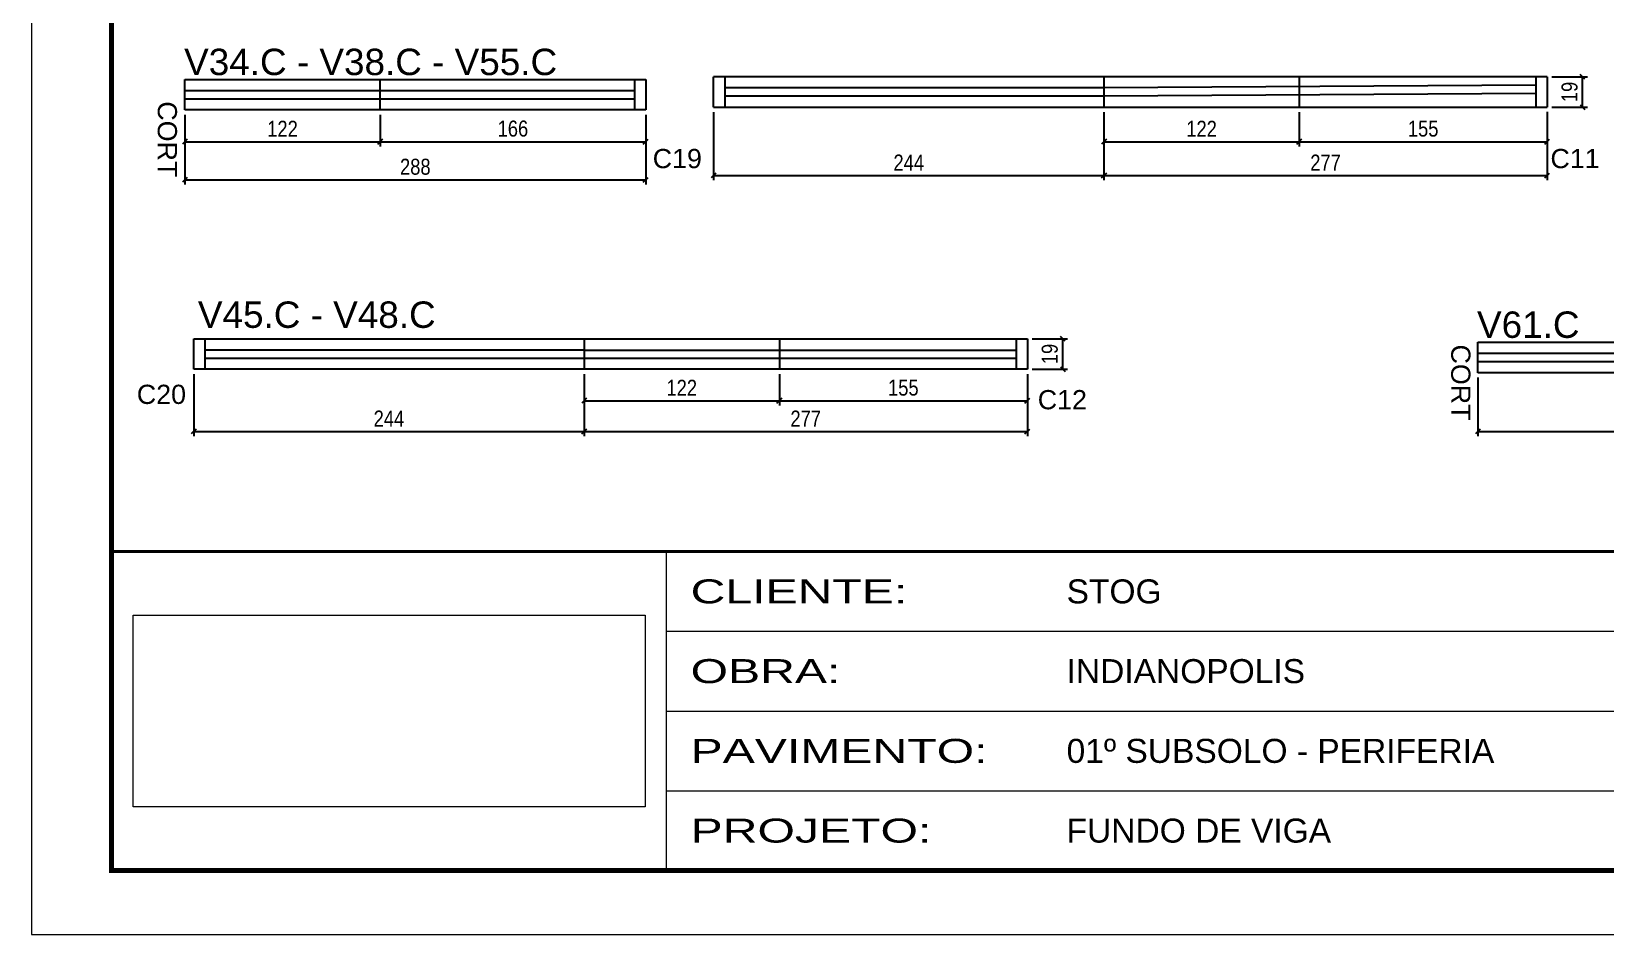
# Model space of a CAD drawing. Extents: x -1206 to 6684, y -2991 to 10691.
# Drawn here: x 4826 to 5810, y -691 to -127 of the extents above; entities that cross this region are included whole.
import ezdxf
from ezdxf.enums import TextEntityAlignment as Align

# ---------------------------------------------------------------- set-up
doc = ezdxf.new("R2010")
doc.units = 0
doc.linetypes.add('CONTINUO', pattern=[0])
doc.layers.get('0').update_dxf_attribs({"color": 50})
for name, color, linetype in [('5', 5, 'Continuous'), ('COTA', 241, 'Continuous'), ('NOMENCLATURA', 7, 'Continuous'), ('Painéis', 200, 'Continuous'), ('SARR_2.2x7', 40, 'Continuous'), ('TEXTO', 3, 'Continuous')]:
    doc.layers.add(name, color=color, linetype=linetype)
doc.layers.add('Folhas', color=255, linetype='Continuous', lineweight=9)
doc.styles.add('ARIAL', font='arial.ttf')
doc.styles.add('COTA TECNICA', font='techl___.ttf', dxfattribs={"height": 10})
doc.styles.add('COTA TECNICA-50', font='techl___.ttf', dxfattribs={"height": 10})
doc.styles.get("Standard").update_dxf_attribs({"font": 'arial.ttf'})
doc.styles.add('Tecnologia', font='')
doc.styles.get('Tecnologia').set_extended_font_data('Forgotten Futurist')
doc.dimstyles.new('COTA PAINEL-50', dxfattribs={"dimtxt": 10, "dimasz": 3, "dimexe": 3, "dimexo": 3, "dimgap": 3, "dimtad": 1, "dimdec": 1, "dimzin": 9, "dimdsep": 46, "dimtxsty": 'COTA TECNICA-50', "dimblk1": 'OBLIQUE', "dimblk2": 'OBLIQUE', "dimsah": 1, "dimcen": 0.9, "dimclrd": 4, "dimclre": 4, "dimclrt": 240, "dimadec": 1, "dimazin": 3, "dimtfac": 1, "dimtdec": 1, "dimtmove": 0, "dimatfit": 3, "dimfxl": 1, "dimtolj": 1, "dimtzin": 12, "dimarcsym": 0})
doc.dimstyles.new('PAINEL', dxfattribs={"dimtxt": 10, "dimasz": 3, "dimexe": 3, "dimexo": 3, "dimgap": 3, "dimtad": 1, "dimdec": 1, "dimzin": 12, "dimdsep": 46, "dimtxsty": 'COTA TECNICA', "dimblk1": 'OBLIQUE', "dimblk2": 'OBLIQUE', "dimsah": 1, "dimcen": 0.9, "dimclrd": 4, "dimclre": 4, "dimclrt": 240, "dimadec": 1, "dimazin": 3, "dimtfac": 1, "dimtdec": 1, "dimtmove": 0, "dimatfit": 3, "dimfxl": 1, "dimtolj": 1, "dimtzin": 12, "dimarcsym": 0})
picture_1 = doc.add_image_def('image1.jpg', size_in_pixel=(1600, 599))

# ---------------------------------------------------------------- blocks, each defined once
blk = doc.blocks.new('9999999999')
at = {"color": 30, "linetype": 'CONTINUO'}
for p, q in [((396.92, 40), (396.92, 239.24)), ((396.92, 189.43), (1455.46, 189.43)), ((396.92, 139.62), (1455.46, 139.62)), ((396.92, 89.81), (1330.41, 89.81))]:
    blk.add_line(p, q, dxfattribs=at)
at = {"color": 30, "linetype": 'CONTINUO', "const_width": 2}
blk.add_lwpolyline([(1455.46, 97.01), (1455.46, 239.24), (50, 239.24), (50, 40), (1396.18, 40)], dxfattribs=at)
at = {"layer": 'Folhas'}
blk.add_lwpolyline([(0, 0), (1485, 0), (1485, 1050), (0, 1050)], close=True, dxfattribs=at)
at = {"layer": 'Folhas', "color": 30, "const_width": 3}
blk.add_lwpolyline([(1396.18, 1010), (50, 1010), (50, 40), (1396.18, 40)], dxfattribs=at)
at = {"layer": 'TEXTO', "color": 7, "style": 'Tecnologia', "width": 1.5}
for s, p in [('CLIENTE:', (411.92, 214.34)), ('OBRA:', (411.92, 164.53)), ('PAVIMENTO:', (411.92, 114.72)), ('PROJETO:', (411.92, 64.91))]:
    blk.add_text(s, height=15, dxfattribs=at).set_placement(p, align=Align.MIDDLE_LEFT)
at = {"layer": 'TEXTO', "color": 7, "linetype": 'Continuous', "ltscale": 5, "style": 'ARIAL'}
for s, p in [('STOG', (646.92, 214.34)), ('INDIANOPOLIS', (646.92, 164.53)), ('01º SUBSOLO - PERIFERIA', (646.92, 114.72)), ('FUNDO DE VIGA', (646.92, 64.91))]:
    blk.add_text(s, height=15, dxfattribs=at).set_placement(p, align=Align.MIDDLE_LEFT)
image = blk.add_image(picture_1, insert=(63.46, 79.72), size_in_units=(320, 119.8))
image.dxf.flags = 7
blk = doc.blocks.new('_Oblique')
at = {"color": 0, "linetype": 'ByBlock', "lineweight": -2}
blk.add_line((-0.5, -0.5), (0.5, 0.5), dxfattribs=at)
blk = doc.blocks.new('*D191')
at = {"layer": 'COTA', "color": 4, "lineweight": -2, "transparency": 16777216}
for p, q in [((4922.35, -179.41), (4922.35, -223.04)), ((5210.35, -179.41), (5210.35, -223.04)), ((4922.35, -220.04), (5210.35, -220.04))]:
    blk.add_line(p, q, dxfattribs=at)
at = {"layer": 'Defpoints', "color": 0, "transparency": 16777216}
for p in [(4922.35, -176.41), (5210.35, -176.41), (5210.35, -220.04)]:
    blk.add_point(p, dxfattribs=at)
at = {"layer": 'COTA', "color": 4, "lineweight": -2, "transparency": 16777216, "xscale": 3, "yscale": 3, "zscale": 3, "rotation": 180}
blk.add_blockref('_Oblique', (4922.35, -220.04), dxfattribs=at)
at = {"layer": 'COTA', "color": 4, "lineweight": -2, "transparency": 16777216, "xscale": 3, "yscale": 3, "zscale": 3}
blk.add_blockref('_Oblique', (5210.35, -220.04), dxfattribs=at)
at = {"layer": 'COTA', "color": 240, "transparency": 16777216, "insert": (5066.35, -211.95), "char_height": 10, "attachment_point": 5, "style": 'COTA TECNICA'}
blk.add_mtext('\\A1;288', dxfattribs=at)
blk = doc.blocks.new('*D190')
at = {"layer": 'COTA', "color": 4, "lineweight": -2, "transparency": 16777216}
for p, q in [((5776.72, -155.67), (5798.84, -155.67)), ((5795.84, -174.67), (5795.84, -155.67)), ((5776.72, -174.67), (5798.84, -174.67))]:
    blk.add_line(p, q, dxfattribs=at)
at = {"layer": 'Defpoints', "color": 0, "transparency": 16777216}
for p in [(5773.72, -155.67), (5795.84, -155.67), (5773.72, -174.67)]:
    blk.add_point(p, dxfattribs=at)
at = {"layer": 'COTA', "color": 4, "lineweight": -2, "transparency": 16777216, "xscale": 3, "yscale": 3, "zscale": 3}
for p, rotation in [((5795.84, -155.67), 90), ((5795.84, -174.67), 270)]:
    blk.add_blockref('_Oblique', p, dxfattribs=dict(at, rotation=rotation))
at = {"layer": 'COTA', "color": 240, "transparency": 16777216, "insert": (5787.75, -165.17), "char_height": 10, "attachment_point": 5, "rotation": 90, "style": 'COTA TECNICA'}
blk.add_mtext('\\A1;19', dxfattribs=at)
blk = doc.blocks.new('*D194')
at = {"layer": 'COTA', "color": 4, "lineweight": -2, "transparency": 16777216}
for p, q in [((4922.35, -179.41), (4922.35, -199.23)), ((5044.35, -179.41), (5044.35, -199.23)), ((4922.35, -196.23), (5044.35, -196.23))]:
    blk.add_line(p, q, dxfattribs=at)
at = {"layer": 'Defpoints', "color": 0, "transparency": 16777216}
for p in [(4922.35, -176.41), (5044.35, -176.41), (5044.35, -196.23)]:
    blk.add_point(p, dxfattribs=at)
at = {"layer": 'COTA', "color": 4, "lineweight": -2, "transparency": 16777216, "xscale": 3, "yscale": 3, "zscale": 3, "rotation": 180}
blk.add_blockref('_Oblique', (4922.35, -196.23), dxfattribs=at)
at = {"layer": 'COTA', "color": 4, "lineweight": -2, "transparency": 16777216, "xscale": 3, "yscale": 3, "zscale": 3}
blk.add_blockref('_Oblique', (5044.35, -196.23), dxfattribs=at)
at = {"layer": 'COTA', "color": 240, "transparency": 16777216, "insert": (4983.35, -188.17), "char_height": 10, "attachment_point": 5, "style": 'COTA TECNICA-50'}
blk.add_mtext('\\A1;122', dxfattribs=at)
blk = doc.blocks.new('*D192')
at = {"layer": 'COTA', "color": 4, "lineweight": -2, "transparency": 16777216}
for p, q in [((5044.35, -179.41), (5044.35, -199.23)), ((5210.35, -179.41), (5210.35, -199.23)), ((5044.35, -196.23), (5210.35, -196.23))]:
    blk.add_line(p, q, dxfattribs=at)
at = {"layer": 'Defpoints', "color": 0, "transparency": 16777216}
for p in [(5044.35, -176.41), (5210.35, -176.41), (5210.35, -196.23)]:
    blk.add_point(p, dxfattribs=at)
at = {"layer": 'COTA', "color": 4, "lineweight": -2, "transparency": 16777216, "xscale": 3, "yscale": 3, "zscale": 3, "rotation": 180}
blk.add_blockref('_Oblique', (5044.35, -196.23), dxfattribs=at)
at = {"layer": 'COTA', "color": 4, "lineweight": -2, "transparency": 16777216, "xscale": 3, "yscale": 3, "zscale": 3}
blk.add_blockref('_Oblique', (5210.35, -196.23), dxfattribs=at)
at = {"layer": 'COTA', "color": 240, "transparency": 16777216, "insert": (5127.35, -188.13), "char_height": 10, "attachment_point": 5, "style": 'COTA TECNICA-50'}
blk.add_mtext('\\A1;166', dxfattribs=at)
blk = doc.blocks.new('*D195')
at = {"layer": 'COTA', "color": 4, "lineweight": -2, "transparency": 16777216}
for p, q in [((5252.74, -177.71), (5252.74, -220.36)), ((5496.74, -177.71), (5496.74, -220.36)), ((5252.74, -217.36), (5496.74, -217.36))]:
    blk.add_line(p, q, dxfattribs=at)
at = {"layer": 'Defpoints', "color": 0, "transparency": 16777216}
for p in [(5252.74, -174.71), (5496.74, -174.71), (5496.74, -217.36)]:
    blk.add_point(p, dxfattribs=at)
at = {"layer": 'COTA', "color": 4, "lineweight": -2, "transparency": 16777216, "xscale": 3, "yscale": 3, "zscale": 3, "rotation": 180}
blk.add_blockref('_Oblique', (5252.74, -217.36), dxfattribs=at)
at = {"layer": 'COTA', "color": 4, "lineweight": -2, "transparency": 16777216, "xscale": 3, "yscale": 3, "zscale": 3}
blk.add_blockref('_Oblique', (5496.74, -217.36), dxfattribs=at)
at = {"layer": 'COTA', "color": 240, "transparency": 16777216, "insert": (5374.74, -209.28), "char_height": 10, "attachment_point": 5, "style": 'COTA TECNICA-50'}
blk.add_mtext('\\A1;244', dxfattribs=at)
blk = doc.blocks.new('*D196')
at = {"layer": 'COTA', "color": 4, "lineweight": -2, "transparency": 16777216}
for p, q in [((5496.74, -177.71), (5496.74, -199.23)), ((5618.74, -177.71), (5618.74, -199.23)), ((5496.74, -196.23), (5618.74, -196.23))]:
    blk.add_line(p, q, dxfattribs=at)
at = {"layer": 'Defpoints', "color": 0, "transparency": 16777216}
for p in [(5496.74, -174.71), (5618.74, -174.71), (5618.74, -196.23)]:
    blk.add_point(p, dxfattribs=at)
at = {"layer": 'COTA', "color": 4, "lineweight": -2, "transparency": 16777216, "xscale": 3, "yscale": 3, "zscale": 3, "rotation": 180}
blk.add_blockref('_Oblique', (5496.74, -196.23), dxfattribs=at)
at = {"layer": 'COTA', "color": 4, "lineweight": -2, "transparency": 16777216, "xscale": 3, "yscale": 3, "zscale": 3}
blk.add_blockref('_Oblique', (5618.74, -196.23), dxfattribs=at)
at = {"layer": 'COTA', "color": 240, "transparency": 16777216, "insert": (5557.74, -188.17), "char_height": 10, "attachment_point": 5, "style": 'COTA TECNICA-50'}
blk.add_mtext('\\A1;122', dxfattribs=at)
blk = doc.blocks.new('*D197')
at = {"layer": 'COTA', "color": 4, "lineweight": -2, "transparency": 16777216}
for p, q in [((5618.74, -177.71), (5618.74, -199.23)), ((5773.72, -177.71), (5773.72, -199.23)), ((5618.74, -196.23), (5773.72, -196.23))]:
    blk.add_line(p, q, dxfattribs=at)
at = {"layer": 'Defpoints', "color": 0, "transparency": 16777216}
for p in [(5618.74, -174.71), (5773.72, -174.71), (5773.72, -196.23)]:
    blk.add_point(p, dxfattribs=at)
at = {"layer": 'COTA', "color": 4, "lineweight": -2, "transparency": 16777216, "xscale": 3, "yscale": 3, "zscale": 3, "rotation": 180}
blk.add_blockref('_Oblique', (5618.74, -196.23), dxfattribs=at)
at = {"layer": 'COTA', "color": 4, "lineweight": -2, "transparency": 16777216, "xscale": 3, "yscale": 3, "zscale": 3}
blk.add_blockref('_Oblique', (5773.72, -196.23), dxfattribs=at)
at = {"layer": 'COTA', "color": 240, "transparency": 16777216, "insert": (5696.23, -188.12), "char_height": 10, "attachment_point": 5, "style": 'COTA TECNICA-50'}
blk.add_mtext('\\A1;155', dxfattribs=at)
blk = doc.blocks.new('*D193')
at = {"layer": 'COTA', "color": 4, "lineweight": -2, "transparency": 16777216}
for p, q in [((5496.74, -177.71), (5496.74, -220.36)), ((5773.72, -177.67), (5773.72, -220.36)), ((5496.74, -217.36), (5773.72, -217.36))]:
    blk.add_line(p, q, dxfattribs=at)
at = {"layer": 'Defpoints', "color": 0, "transparency": 16777216}
for p in [(5496.74, -174.71), (5773.72, -174.67), (5773.72, -217.36)]:
    blk.add_point(p, dxfattribs=at)
at = {"layer": 'COTA', "color": 4, "lineweight": -2, "transparency": 16777216, "xscale": 3, "yscale": 3, "zscale": 3, "rotation": 180}
blk.add_blockref('_Oblique', (5496.74, -217.36), dxfattribs=at)
at = {"layer": 'COTA', "color": 4, "lineweight": -2, "transparency": 16777216, "xscale": 3, "yscale": 3, "zscale": 3}
blk.add_blockref('_Oblique', (5773.72, -217.36), dxfattribs=at)
at = {"layer": 'COTA', "color": 240, "transparency": 16777216, "insert": (5635.23, -209.28), "char_height": 10, "attachment_point": 5, "style": 'COTA TECNICA-50'}
blk.add_mtext('\\A1;277', dxfattribs=at)
blk = doc.blocks.new('*D214')
at = {"layer": 'COTA', "color": 4, "linetype": 'ByBlock', "lineweight": -2, "transparency": 16777216}
for p, q in [((4927.86, -341.37), (4927.86, -380.28)), ((5171.86, -341.37), (5171.86, -380.28)), ((4927.86, -377.28), (5171.86, -377.28))]:
    blk.add_line(p, q, dxfattribs=at)
at = {"layer": 'Defpoints', "color": 0, "linetype": 'ByBlock', "transparency": 16777216}
for p in [(4927.86, -338.37), (5171.86, -338.37), (5171.86, -377.28)]:
    blk.add_point(p, dxfattribs=at)
at = {"layer": 'COTA', "color": 4, "linetype": 'ByBlock', "lineweight": -2, "transparency": 16777216, "xscale": 3, "yscale": 3, "zscale": 3, "rotation": 180}
blk.add_blockref('_Oblique', (4927.86, -377.28), dxfattribs=at)
at = {"layer": 'COTA', "color": 4, "linetype": 'ByBlock', "lineweight": -2, "transparency": 16777216, "xscale": 3, "yscale": 3, "zscale": 3}
blk.add_blockref('_Oblique', (5171.86, -377.28), dxfattribs=at)
at = {"layer": 'COTA', "color": 240, "linetype": 'ByBlock', "transparency": 16777216, "insert": (5049.86, -369.2), "char_height": 10, "attachment_point": 5, "style": 'COTA TECNICA-50'}
blk.add_mtext('\\A1;244', dxfattribs=at)
blk = doc.blocks.new('*D215')
at = {"layer": 'COTA', "color": 4, "linetype": 'ByBlock', "lineweight": -2, "transparency": 16777216}
for p, q in [((5171.86, -341.37), (5171.86, -361.04)), ((5293.86, -341.37), (5293.86, -361.04)), ((5171.86, -358.04), (5293.86, -358.04))]:
    blk.add_line(p, q, dxfattribs=at)
at = {"layer": 'Defpoints', "color": 0, "linetype": 'ByBlock', "transparency": 16777216}
for p in [(5171.86, -338.37), (5293.86, -338.37), (5293.86, -358.04)]:
    blk.add_point(p, dxfattribs=at)
at = {"layer": 'COTA', "color": 4, "linetype": 'ByBlock', "lineweight": -2, "transparency": 16777216, "xscale": 3, "yscale": 3, "zscale": 3, "rotation": 180}
blk.add_blockref('_Oblique', (5171.86, -358.04), dxfattribs=at)
at = {"layer": 'COTA', "color": 4, "linetype": 'ByBlock', "lineweight": -2, "transparency": 16777216, "xscale": 3, "yscale": 3, "zscale": 3}
blk.add_blockref('_Oblique', (5293.86, -358.04), dxfattribs=at)
at = {"layer": 'COTA', "color": 240, "linetype": 'ByBlock', "transparency": 16777216, "insert": (5232.86, -349.98), "char_height": 10, "attachment_point": 5, "style": 'COTA TECNICA-50'}
blk.add_mtext('\\A1;122', dxfattribs=at)
blk = doc.blocks.new('*D216')
at = {"layer": 'COTA', "color": 4, "lineweight": -2, "transparency": 16777216}
for p, q in [((5451.86, -319.37), (5473.98, -319.37)), ((5470.98, -338.37), (5470.98, -319.37)), ((5451.86, -338.37), (5473.98, -338.37))]:
    blk.add_line(p, q, dxfattribs=at)
at = {"layer": 'Defpoints', "color": 0, "transparency": 16777216}
for p in [(5448.86, -319.37), (5470.98, -319.37), (5448.86, -338.37)]:
    blk.add_point(p, dxfattribs=at)
at = {"layer": 'COTA', "color": 4, "lineweight": -2, "transparency": 16777216, "xscale": 3, "yscale": 3, "zscale": 3}
for p, rotation in [((5470.98, -319.37), 90), ((5470.98, -338.37), 270)]:
    blk.add_blockref('_Oblique', p, dxfattribs=dict(at, rotation=rotation))
at = {"layer": 'COTA', "color": 240, "transparency": 16777216, "insert": (5462.89, -328.87), "char_height": 10, "attachment_point": 5, "rotation": 90, "style": 'COTA TECNICA'}
blk.add_mtext('\\A1;19', dxfattribs=at)
blk = doc.blocks.new('*D217')
at = {"layer": 'COTA', "color": 4, "lineweight": -2, "transparency": 16777216}
for p, q in [((5293.86, -341.37), (5293.86, -361.04)), ((5448.86, -341.37), (5448.86, -361.04)), ((5293.86, -358.04), (5448.86, -358.04))]:
    blk.add_line(p, q, dxfattribs=at)
at = {"layer": 'Defpoints', "color": 0, "transparency": 16777216}
for p in [(5293.86, -338.37), (5448.86, -338.37), (5448.86, -358.04)]:
    blk.add_point(p, dxfattribs=at)
at = {"layer": 'COTA', "color": 4, "lineweight": -2, "transparency": 16777216, "xscale": 3, "yscale": 3, "zscale": 3, "rotation": 180}
blk.add_blockref('_Oblique', (5293.86, -358.04), dxfattribs=at)
at = {"layer": 'COTA', "color": 4, "lineweight": -2, "transparency": 16777216, "xscale": 3, "yscale": 3, "zscale": 3}
blk.add_blockref('_Oblique', (5448.86, -358.04), dxfattribs=at)
at = {"layer": 'COTA', "color": 240, "transparency": 16777216, "insert": (5371.36, -349.93), "char_height": 10, "attachment_point": 5, "style": 'COTA TECNICA-50'}
blk.add_mtext('\\A1;155', dxfattribs=at)
blk = doc.blocks.new('*D218')
at = {"layer": 'COTA', "color": 4, "lineweight": -2, "transparency": 16777216}
for p, q in [((5171.86, -341.37), (5171.86, -380.28)), ((5448.86, -341.37), (5448.86, -380.28)), ((5171.86, -377.28), (5448.86, -377.28))]:
    blk.add_line(p, q, dxfattribs=at)
at = {"layer": 'Defpoints', "color": 0, "transparency": 16777216}
for p in [(5171.86, -338.37), (5448.86, -338.37), (5448.86, -377.28)]:
    blk.add_point(p, dxfattribs=at)
at = {"layer": 'COTA', "color": 4, "lineweight": -2, "transparency": 16777216, "xscale": 3, "yscale": 3, "zscale": 3, "rotation": 180}
blk.add_blockref('_Oblique', (5171.86, -377.28), dxfattribs=at)
at = {"layer": 'COTA', "color": 4, "lineweight": -2, "transparency": 16777216, "xscale": 3, "yscale": 3, "zscale": 3}
blk.add_blockref('_Oblique', (5448.86, -377.28), dxfattribs=at)
at = {"layer": 'COTA', "color": 240, "transparency": 16777216, "insert": (5310.36, -369.2), "char_height": 10, "attachment_point": 5, "style": 'COTA TECNICA-50'}
blk.add_mtext('\\A1;277', dxfattribs=at)
blk = doc.blocks.new('*D222')
at = {"layer": 'COTA', "color": 4, "lineweight": -2, "transparency": 16777216}
for p, q in [((5730.37, -343.55), (5730.37, -380.28)), ((5974.37, -343.55), (5974.37, -380.28)), ((5730.37, -377.28), (5974.37, -377.28))]:
    blk.add_line(p, q, dxfattribs=at)
at = {"layer": 'Defpoints', "color": 0, "transparency": 16777216}
for p in [(5730.37, -340.55), (5974.37, -340.55), (5974.37, -377.28)]:
    blk.add_point(p, dxfattribs=at)
at = {"layer": 'COTA', "color": 4, "lineweight": -2, "transparency": 16777216, "xscale": 3, "yscale": 3, "zscale": 3, "rotation": 180}
blk.add_blockref('_Oblique', (5730.37, -377.28), dxfattribs=at)
at = {"layer": 'COTA', "color": 4, "lineweight": -2, "transparency": 16777216, "xscale": 3, "yscale": 3, "zscale": 3}
blk.add_blockref('_Oblique', (5974.37, -377.28), dxfattribs=at)
at = {"layer": 'COTA', "color": 240, "transparency": 16777216, "insert": (5852.37, -369.2), "char_height": 10, "attachment_point": 5, "style": 'COTA TECNICA-50'}
blk.add_mtext('\\A1;244', dxfattribs=at)

msp = doc.modelspace()

# ---------------------------------------------------------------- linework, layer by layer
at = {"layer": 'Painéis'}
for p, q in [((5252.739, -174.708), (5252.739, -155.673)), ((5773.717, -155.673), (5252.739, -155.673)), ((5496.739, -155.673), (5496.739, -174.708)), ((5618.739, -155.673), (5618.739, -174.708)), ((5773.717, -155.673), (5773.717, -174.673)), ((4922.355, -157.408), (5210.355, -157.408)), ((4922.355, -176.408), (4922.355, -157.408)), ((5044.355, -176.408), (5044.355, -157.408)), ((5210.355, -157.408), (5210.355, -176.408)), ((5210.355, -176.408), (4922.355, -176.408)), ((5252.739, -174.708), (5773.717, -174.708)), ((4927.859, -338.37), (4927.859, -319.37)), ((4927.859, -319.37), (5448.859, -319.37)), ((5171.859, -319.37), (5171.859, -338.37)), ((5293.859, -319.37), (5293.859, -338.37)), ((5448.859, -319.37), (5448.859, -338.37)), ((5730.375, -321.555), (6136.375, -321.555)), ((5730.375, -340.555), (5730.375, -321.555)), ((5171.859, -338.37), (4927.859, -338.37)), ((5448.859, -338.37), (5171.859, -338.37)), ((6136.375, -340.555), (5730.375, -340.555))]:
    msp.add_line(p, q, dxfattribs=at)
at = {"layer": 'SARR_2.2x7', "linetype": 'Continuous'}
for p, q in [((5259.739, -155.673), (5259.739, -174.708)), ((5766.717, -155.673), (5766.717, -174.673)), ((5203.355, -164.408), (4922.355, -164.408)), ((5203.355, -157.408), (5203.355, -176.408)), ((5496.739, -162.608), (5259.739, -162.608)), ((5766.717, -160.873), (5496.739, -162.608)), ((5496.739, -167.608), (5766.717, -165.873)), ((4922.355, -169.408), (5203.355, -169.408)), ((5259.739, -167.608), (5496.739, -167.608)), ((4934.859, -319.37), (4934.859, -338.37)), ((5441.859, -319.37), (5441.859, -338.37)), ((5171.859, -326.37), (4934.859, -326.37)), ((4934.859, -331.37), (5171.859, -331.37)), ((5171.859, -326.37), (5441.859, -326.37)), ((5171.859, -331.37), (5441.859, -331.37)), ((5974.375, -328.555), (5730.375, -328.555)), ((5730.375, -333.555), (5974.375, -333.555))]:
    msp.add_line(p, q, dxfattribs=at)

# ---------------------------------------------------------------- block references
at = {"layer": 'Folhas'}
msp.add_blockref('9999999999', (4826.471, -691.496), dxfattribs=at)

# ---------------------------------------------------------------- texts
at = {"layer": '5', "linetype": 'Continuous'}
for s, rotation, p in [('CORT', 270.000036, (4905.397, -171.014)), ('C19', 359.999964, (5214.73, -212.772)), ('C11', 359.999964, (5775.778, -212.772)), ('CORT', 270.000036, (5713.752, -322.945)), ('C20', 359.999964, (4892.307, -360.064)), ('C12', 359.999964, (5455.362, -363.395))]:
    msp.add_text(s, height=12, rotation=rotation, dxfattribs=at).set_placement(p)
at = {"layer": 'NOMENCLATURA', "linetype": 'Continuous'}
for s, height, p in [('V34.C - V38.C - V55.C', 16.49999, (4921.874, -154.645)), ('V45.C - V48.C', 16.49999, (4930.493, -312.546)), ('V61.C', 16.5, (5729.894, -318.792))]:
    msp.add_text(s, height=height, dxfattribs=at).set_placement(p)

# ---------------------------------------------------------------- dimensions: what is measured, and where the dimension line sits
at = {"layer": 'COTA'}
for base, p1, p2, picture, middle in [((5795.837, -155.673), (5773.717, -174.673), (5773.717, -155.673), '*D190', (5787.749, -165.173)), ((5470.979, -319.37), (5448.859, -338.37), (5448.859, -319.37), '*D216', (5462.891, -328.87))]:
    dim = msp.add_linear_dim(base=base, p1=p1, p2=p2, angle=90, dimstyle='PAINEL', dxfattribs=at)
    dim.commit()
    dim.dimension.update_dxf_attribs({"geometry": picture, "text_midpoint": middle})
for base, p1, p2, dimstyle, picture, middle in [((5210.355, -220.042), (4922.355, -176.408), (5210.355, -176.408), 'PAINEL', '*D191', (5066.355, -211.947)), ((5044.355, -196.228), (4922.355, -176.408), (5044.355, -176.408), 'COTA PAINEL-50', '*D194', (4983.355, -188.17)), ((5210.355, -196.228), (5044.355, -176.408), (5210.355, -176.408), 'COTA PAINEL-50', '*D192', (5127.355, -188.126)), ((5496.739, -217.356), (5252.739, -174.708), (5496.739, -174.708), 'COTA PAINEL-50', '*D195', (5374.739, -209.283)), ((5773.717, -217.356), (5496.739, -174.708), (5773.717, -174.673), 'COTA PAINEL-50', '*D193', (5635.228, -209.283)), ((5618.739, -196.228), (5496.739, -174.708), (5618.739, -174.708), 'COTA PAINEL-50', '*D196', (5557.739, -188.17)), ((5773.717, -196.228), (5618.739, -174.708), (5773.717, -174.708), 'COTA PAINEL-50', '*D197', (5696.228, -188.119)), ((5448.859, -377.278), (5171.859, -338.37), (5448.859, -338.37), 'COTA PAINEL-50', '*D218', (5310.359, -369.205)), ((5448.859, -358.042), (5293.859, -338.37), (5448.859, -338.37), 'COTA PAINEL-50', '*D217', (5371.359, -349.932)), ((5974.375, -377.278), (5730.375, -340.555), (5974.375, -340.555), 'COTA PAINEL-50', '*D222', (5852.375, -369.205))]:
    dim = msp.add_linear_dim(base=base, p1=p1, p2=p2, dimstyle=dimstyle, dxfattribs=at)
    dim.commit()
    dim.dimension.update_dxf_attribs({"geometry": picture, "text_midpoint": middle})
at = {"layer": 'COTA', "color": 1, "linetype": 'ByBlock'}
for base, p1, p2, picture, middle in [((5171.859, -377.278), (4927.859, -338.37), (5171.859, -338.37), '*D214', (5049.859, -369.205)), ((5293.859, -358.042), (5171.859, -338.37), (5293.859, -338.37), '*D215', (5232.859, -349.983))]:
    dim = msp.add_linear_dim(base=base, p1=p1, p2=p2, dimstyle='COTA PAINEL-50', override={"dimarcsym": 1}, dxfattribs=at)
    dim.commit()
    dim.dimension.update_dxf_attribs({"geometry": picture, "text_midpoint": middle})

doc.saveas('drawing.dxf')
